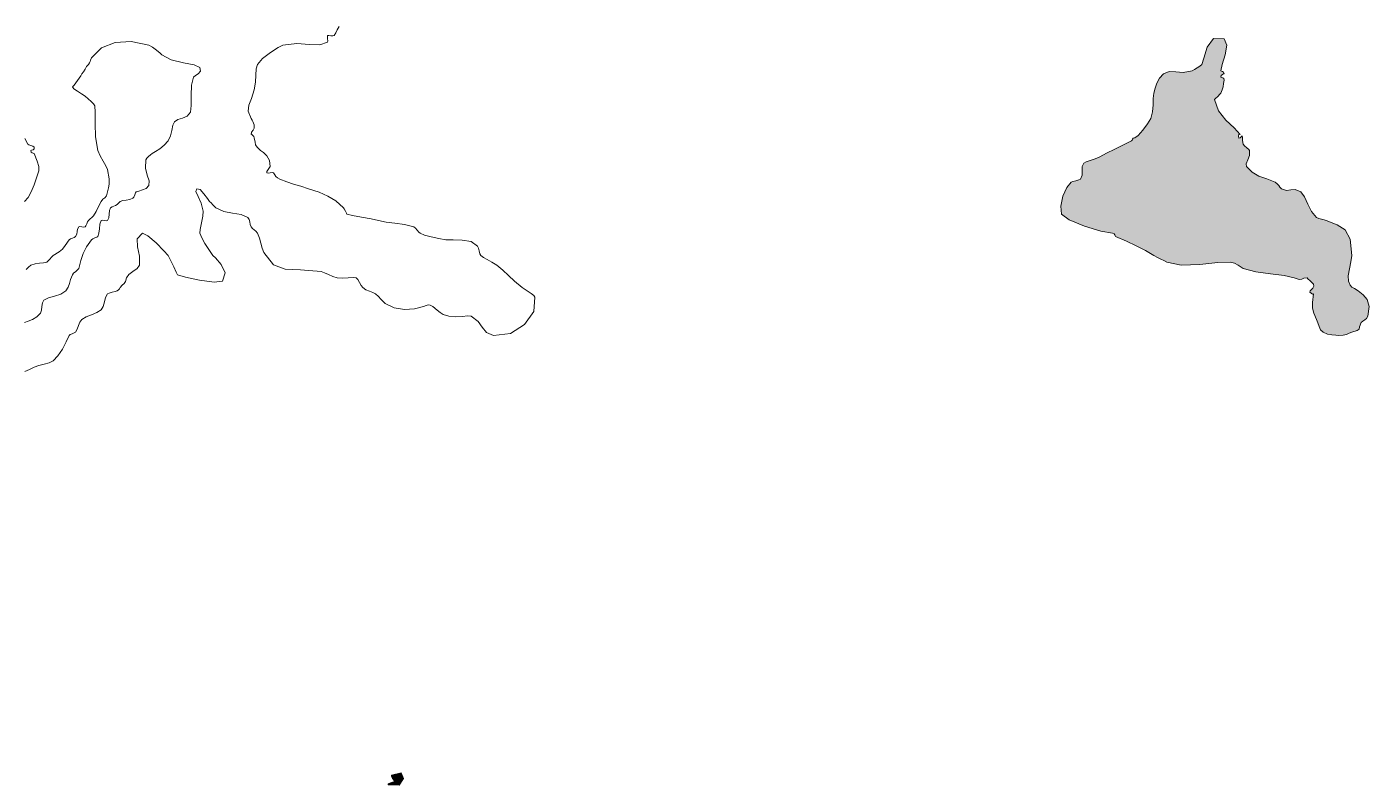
# Model space of a CAD drawing. Header units: inches. Extents: x 18 to 851, y -500 to 848.
# Drawn here: x 672.03 to 716.57, y 478.79 to 503.97 of the extents above; entities that cross this region are included whole.
import ezdxf

# ---------------------------------------------------------------- set-up
doc = ezdxf.new("R2010")
doc.units = ezdxf.units.IN
doc.header["$MEASUREMENT"] = 0
doc.layers.add('Layer 1', color=7, linetype='Continuous')

msp = doc.modelspace()

# ---------------------------------------------------------------- hatches: boundary and pattern name
at = {"layer": 'Layer 1', "true_color": 0xffffff}
for points in [[(712.289, 500.398), (712.251, 500.404), (712.234, 500.339), (712.244, 500.276), (712.289, 500.292), (712.358, 500.357), (712.374, 500.311), (712.374, 500.202), (712.395, 500.081), (712.438, 500.024), (712.509, 499.956), (712.576, 499.898), (712.606, 499.869), (712.596, 499.704), (712.543, 499.553), (712.496, 499.429), (712.501, 499.339), (712.689, 499.144), (712.916, 499.018), (713.174, 498.92), (713.453, 498.81), (713.525, 498.763), (713.572, 498.706), (713.613, 498.649), (713.665, 498.598), (713.826, 498.541), (713.97, 498.562), (714.12, 498.575), (714.301, 498.492), (714.431, 498.323), (714.54, 498.088), (714.662, 497.844), (714.83, 497.645), (714.899, 497.609), (714.987, 497.582), (715.076, 497.56), (715.147, 497.539), (715.509, 497.401), (715.777, 497.227), (715.943, 496.917), (715.995, 496.375), (715.969, 496.17), (715.917, 495.936), (715.878, 495.708), (715.889, 495.527), (715.944, 495.396), (716.002, 495.333), (716.083, 495.289), (716.207, 495.21), (716.376, 495.076), (716.51, 494.914), (716.572, 494.687), (716.524, 494.363), (716.481, 494.287), (716.424, 494.24), (716.363, 494.203), (716.312, 494.151), (716.252, 494.014), (716.236, 493.937), (716.179, 493.888), (715.995, 493.833), (715.906, 493.801), (715.815, 493.76), (715.708, 493.729), (715.571, 493.728), (715.465, 493.734), (715.332, 493.744), (715.187, 493.772), (715.042, 493.833), (714.963, 493.915), (714.911, 494.025), (714.872, 494.146), (714.83, 494.257), (714.738, 494.46), (714.692, 494.629), (714.689, 494.824), (714.725, 495.104), (714.697, 495.099), (714.646, 495.125), (714.608, 495.167), (714.618, 495.21), (714.653, 495.24), (714.702, 495.292), (714.735, 495.356), (714.725, 495.422), (714.687, 495.461), (714.612, 495.533), (714.542, 495.603), (714.513, 495.633), (714.403, 495.623), (714.334, 495.596), (714.248, 495.587), (714.089, 495.633), (713.757, 495.71), (713.3, 495.769), (712.813, 495.84), (712.395, 495.951), (712.322, 495.994), (712.221, 496.061), (712.101, 496.126), (711.972, 496.163), (711.553, 496.144), (710.951, 496.083), (710.33, 496.062), (709.854, 496.163), (709.76, 496.209), (709.655, 496.257), (709.544, 496.311), (709.43, 496.375), (709.148, 496.541), (708.843, 496.703), (708.514, 496.859), (708.159, 497.01), (708.14, 497.033), (708.131, 497.067), (708.111, 497.099), (708.054, 497.116), (707.672, 497.191), (707.125, 497.357), (706.619, 497.562), (706.359, 497.751), (706.335, 498.023), (706.412, 498.345), (706.543, 498.634), (706.678, 498.81), (706.739, 498.833), (706.841, 498.86), (706.939, 498.888), (706.995, 498.916), (707.043, 499.049), (707.045, 499.198), (707.049, 499.338), (707.101, 499.445), (707.182, 499.487), (707.316, 499.534), (707.476, 499.59), (707.63, 499.657), (707.861, 499.776), (708.132, 499.914), (708.416, 500.055), (708.689, 500.187), (708.711, 500.212), (708.718, 500.246), (708.736, 500.276), (708.795, 500.292), (708.902, 500.367), (709.061, 500.542), (709.219, 500.751), (709.324, 500.928), (709.387, 501.151), (709.402, 501.378), (709.404, 501.591), (709.43, 501.774), (709.475, 501.941), (709.527, 502.107), (709.61, 502.266), (709.748, 502.41), (709.94, 502.486), (710.152, 502.476), (710.401, 502.459), (710.701, 502.516), (710.781, 502.554), (710.866, 502.608), (710.948, 502.67), (711.019, 502.728), (711.086, 502.936), (711.198, 503.298), (711.405, 503.586), (711.76, 503.575), (711.854, 503.368), (711.795, 503.046), (711.691, 502.724), (711.653, 502.516), (711.672, 502.501), (711.707, 502.489), (711.742, 502.463), (711.76, 502.41), (711.74, 502.41), (711.7, 502.391), (711.663, 502.355), (711.653, 502.304), (711.675, 502.292), (711.716, 502.281), (711.752, 502.256), (711.76, 502.198), (711.74, 502.089), (711.722, 501.982), (711.695, 501.877), (711.653, 501.774), (711.617, 501.733), (711.545, 501.658), (711.475, 501.588), (711.441, 501.563), (711.575, 501.189), (711.82, 500.877), (712.088, 500.616)], [(684.125, 479.116), (684.443, 479.198), (684.528, 479.006), (684.385, 478.789), (684.019, 478.798), (684.018, 478.833), (684.097, 478.872), (684.189, 478.901), (684.23, 478.904), (684.214, 478.944), (684.165, 479.008), (684.123, 479.073)]]:
    msp.add_hatch(color=7, dxfattribs=at).paths.add_polyline_path(points)

# ---------------------------------------------------------------- linework, layer by layer
at = {"layer": 'Layer 1', "lineweight": 0}
for points in [[(682.394, 503.983), (682.321, 503.871), (682.277, 503.77), (682.219, 503.681), (682.176, 503.67), (682.113, 503.68), (682.05, 503.69), (682.007, 503.681), (681.998, 503.637), (682.008, 503.573), (682.018, 503.51), (682.007, 503.469), (681.754, 503.38), (681.402, 503.392), (680.982, 503.415), (680.524, 503.363), (680.367, 503.284), (680.109, 503.119), (679.848, 502.917), (679.678, 502.728), (679.633, 502.574), (679.62, 502.373), (679.609, 502.138), (679.571, 501.88), (679.479, 501.596), (679.394, 501.377), (679.37, 501.172), (679.466, 500.928), (679.498, 500.877), (679.527, 500.83), (679.552, 500.779), (679.571, 500.716), (679.57, 500.613), (679.532, 500.544), (679.486, 500.48), (679.466, 500.398), (679.48, 500.405), (679.516, 500.373), (679.553, 500.326), (679.571, 500.292), (679.601, 500.143), (679.618, 500.052), (679.665, 499.976), (679.783, 499.869), (679.878, 499.795), (679.992, 499.687), (680.081, 499.536), (680.102, 499.339), (680.078, 499.299), (680.033, 499.237), (679.995, 499.173), (679.995, 499.127), (680.038, 499.118), (680.103, 499.128), (680.166, 499.138), (680.207, 499.127), (680.256, 499.06), (680.294, 499.005), (680.341, 498.959), (680.419, 498.916), (680.65, 498.825), (680.878, 498.749), (681.114, 498.677), (681.372, 498.598), (681.728, 498.479), (682.019, 498.355), (682.277, 498.194), (682.536, 497.963), (682.556, 497.929), (682.596, 497.854), (682.633, 497.781), (682.643, 497.751), (682.828, 497.705), (683.132, 497.655), (683.455, 497.601), (683.701, 497.539), (683.946, 497.484), (684.243, 497.453), (684.561, 497.412), (684.865, 497.328), (684.921, 497.287), (684.977, 497.223), (685.029, 497.159), (685.077, 497.116), (685.223, 497.059), (685.448, 496.996), (685.699, 496.939), (685.925, 496.904), (686.171, 496.899), (686.476, 496.894), (686.77, 496.841), (686.983, 496.692), (687.01, 496.626), (687.031, 496.532), (687.056, 496.439), (687.089, 496.375), (687.178, 496.312), (687.305, 496.244), (687.456, 496.163), (687.619, 496.057), (687.823, 495.888), (688.007, 495.715), (688.207, 495.527), (688.466, 495.316), (688.631, 495.201), (688.761, 495.119), (688.849, 495.056), (688.889, 494.998), (688.846, 494.515), (688.545, 494.083), (688.071, 493.792), (687.513, 493.728), (687.275, 493.825), (687.137, 493.996), (687.001, 494.192), (686.771, 494.363), (686.652, 494.376), (686.478, 494.359), (686.265, 494.344), (686.03, 494.363), (685.847, 494.416), (685.741, 494.483), (685.648, 494.569), (685.501, 494.681), (685.409, 494.731), (685.346, 494.742), (685.28, 494.722), (685.184, 494.681), (684.895, 494.605), (684.555, 494.588), (684.211, 494.644), (683.913, 494.786), (683.848, 494.847), (683.778, 494.925), (683.697, 495.014), (683.596, 495.104), (683.505, 495.152), (683.395, 495.191), (683.278, 495.24), (683.172, 495.316), (683.125, 495.383), (683.066, 495.484), (683.008, 495.581), (682.96, 495.633), (682.851, 495.648), (682.693, 495.638), (682.51, 495.625), (682.324, 495.633), (682.175, 495.677), (682.032, 495.744), (681.903, 495.809), (681.795, 495.845), (681.104, 495.898), (680.597, 495.927), (680.211, 496.074), (679.89, 496.48), (679.832, 496.625), (679.788, 496.787), (679.742, 496.954), (679.678, 497.116), (679.629, 497.184), (679.571, 497.232), (679.514, 497.275), (679.466, 497.328), (679.434, 497.409), (679.421, 497.497), (679.403, 497.579), (679.359, 497.645), (679.134, 497.745), (678.851, 497.788), (678.558, 497.839), (678.301, 497.963), (678.25, 498.01), (678.195, 498.065), (678.142, 498.123), (678.09, 498.175), (678.016, 498.274), (677.903, 498.432), (677.779, 498.567), (677.666, 498.598), (677.633, 498.504), (677.708, 498.339), (677.814, 498.118), (677.878, 497.857), (677.861, 497.691), (677.819, 497.464), (677.779, 497.248), (677.771, 497.116), (677.834, 496.962), (677.937, 496.782), (678.063, 496.583), (678.195, 496.375), (678.285, 496.3), (678.473, 496.085), (678.602, 495.803), (678.513, 495.527), (678.238, 495.494), (677.76, 495.558), (677.287, 495.66), (677.03, 495.739), (676.977, 495.828), (676.899, 496.004), (676.809, 496.207), (676.713, 496.375), (676.57, 496.537), (676.313, 496.799), (676.045, 497.034), (675.866, 497.116), (675.69, 496.937), (675.699, 496.667), (675.766, 496.357), (675.76, 496.057), (675.682, 495.953), (675.548, 495.853), (675.415, 495.749), (675.336, 495.633), (675.296, 495.519), (675.25, 495.45), (675.193, 495.393), (675.125, 495.316), (675.095, 495.274), (675.082, 495.254), (675.064, 495.239), (675.019, 495.21), (674.956, 495.188), (674.858, 495.163), (674.761, 495.134), (674.701, 495.104), (674.637, 494.984), (674.599, 494.836), (674.56, 494.689), (674.489, 494.575), (674.351, 494.486), (674.174, 494.414), (673.995, 494.343), (673.854, 494.257), (673.789, 494.168), (673.74, 494.055), (673.695, 493.937), (673.643, 493.833), (673.601, 493.806), (673.532, 493.779), (673.466, 493.753), (673.431, 493.728), (673.33, 493.513), (673.204, 493.271), (673.059, 493.046), (672.901, 492.88), (672.77, 492.815), (672.598, 492.767), (672.419, 492.722), (672.266, 492.669), (672.111, 492.598), (671.962, 492.524)], [(671.948, 494.151), (672.064, 494.195), (672.21, 494.252), (672.357, 494.338), (672.478, 494.469), (672.508, 494.565), (672.522, 494.69), (672.541, 494.81), (672.584, 494.892), (672.74, 494.969), (672.946, 495.024), (673.156, 495.093), (673.324, 495.21), (673.396, 495.323), (673.439, 495.446), (673.478, 495.583), (673.536, 495.739), (673.577, 495.789), (673.646, 495.85), (673.713, 495.909), (673.748, 495.951), (673.821, 496.208), (673.895, 496.441), (674, 496.667), (674.172, 496.904), (674.215, 496.932), (674.283, 496.961), (674.348, 496.988), (674.384, 497.01), (674.418, 497.12), (674.435, 497.267), (674.451, 497.418), (674.489, 497.539), (674.526, 497.549), (674.592, 497.541), (674.659, 497.532), (674.701, 497.539), (674.742, 497.63), (674.754, 497.751), (674.766, 497.872), (674.807, 497.963), (674.854, 497.994), (674.913, 498.017), (674.972, 498.039), (675.019, 498.069), (675.039, 498.088), (675.076, 498.125), (675.112, 498.161), (675.125, 498.175), (675.216, 498.206), (675.327, 498.221), (675.442, 498.239), (675.548, 498.28), (675.577, 498.322), (675.604, 498.39), (675.629, 498.456), (675.654, 498.492), (675.746, 498.521), (675.866, 498.555), (675.986, 498.61), (676.078, 498.704), (676.09, 498.858), (676.023, 499.052), (675.958, 499.284), (675.972, 499.551), (676.005, 499.607), (676.062, 499.666), (676.129, 499.72), (676.184, 499.763), (676.291, 499.833), (676.434, 499.924), (676.583, 500.04), (676.713, 500.187), (676.788, 500.353), (676.832, 500.536), (676.869, 500.703), (676.925, 500.822), (677.041, 500.893), (677.192, 500.939), (677.342, 501.006), (677.454, 501.139), (677.482, 501.356), (677.482, 501.688), (677.493, 502.036), (677.56, 502.304), (677.621, 502.354), (677.715, 502.417), (677.785, 502.504), (677.771, 502.622), (677.582, 502.708), (677.221, 502.778), (676.816, 502.876), (676.501, 503.045), (676.445, 503.097), (676.332, 503.195), (676.198, 503.297), (676.078, 503.363), (675.49, 503.484), (674.956, 503.456), (674.507, 503.275), (674.172, 502.939), (674.136, 502.87), (674.122, 502.823), (674.107, 502.781), (674.066, 502.728), (674.009, 502.652), (673.96, 502.568), (673.911, 502.484), (673.854, 502.41), (673.812, 502.345), (673.704, 502.186), (673.591, 502.033), (673.536, 501.986), (673.587, 501.913), (673.703, 501.834), (673.841, 501.752), (673.96, 501.668), (674.062, 501.578), (674.16, 501.49), (674.235, 501.411), (674.277, 501.351), (674.297, 501.138), (674.291, 500.767), (674.306, 500.318), (674.384, 499.869), (674.46, 499.684), (674.56, 499.509), (674.65, 499.355), (674.701, 499.233), (674.752, 498.921), (674.755, 498.744), (674.73, 498.627), (674.701, 498.492), (674.664, 498.361), (674.609, 498.295), (674.549, 498.248), (674.489, 498.175), (674.396, 497.985), (674.328, 497.838), (674.234, 497.701), (674.066, 497.539), (674.041, 497.497), (674.013, 497.429), (673.984, 497.363), (673.96, 497.328), (673.912, 497.324), (673.85, 497.333), (673.789, 497.338), (673.748, 497.328), (673.707, 497.256), (673.692, 497.175), (673.679, 497.09), (673.643, 497.01), (673.598, 496.979), (673.535, 496.956), (673.473, 496.934), (673.431, 496.904), (673.298, 496.707), (673.209, 496.589), (673.1, 496.496), (672.901, 496.375), (672.842, 496.326), (672.786, 496.262), (672.734, 496.201), (672.689, 496.163), (672.574, 496.132), (672.441, 496.122), (672.3, 496.106), (672.16, 496.057), (672.075, 495.993), (672.006, 495.915)], [(712.289, 500.398), (712.251, 500.404), (712.234, 500.339), (712.244, 500.276), (712.289, 500.292), (712.358, 500.357), (712.374, 500.311), (712.374, 500.202), (712.395, 500.081), (712.438, 500.024), (712.509, 499.956), (712.576, 499.898), (712.606, 499.869), (712.596, 499.704), (712.543, 499.553), (712.496, 499.429), (712.501, 499.339), (712.689, 499.144), (712.916, 499.018), (713.174, 498.92), (713.453, 498.81), (713.525, 498.763), (713.572, 498.706), (713.613, 498.649), (713.665, 498.598), (713.826, 498.541), (713.97, 498.562), (714.12, 498.575), (714.301, 498.492), (714.431, 498.323), (714.54, 498.088), (714.662, 497.844), (714.83, 497.645), (714.899, 497.609), (714.987, 497.582), (715.076, 497.56), (715.147, 497.539), (715.509, 497.401), (715.777, 497.227), (715.943, 496.917), (715.995, 496.375), (715.969, 496.17), (715.917, 495.936), (715.878, 495.708), (715.889, 495.527), (715.944, 495.396), (716.002, 495.333), (716.083, 495.289), (716.207, 495.21), (716.376, 495.076), (716.51, 494.914), (716.572, 494.687), (716.524, 494.363), (716.481, 494.287), (716.424, 494.24), (716.363, 494.203), (716.312, 494.151), (716.252, 494.014), (716.236, 493.937), (716.179, 493.888), (715.995, 493.833), (715.906, 493.801), (715.815, 493.76), (715.708, 493.729), (715.571, 493.728), (715.465, 493.734), (715.332, 493.744), (715.187, 493.772), (715.042, 493.833), (714.963, 493.915), (714.911, 494.025), (714.872, 494.146), (714.83, 494.257), (714.738, 494.46), (714.692, 494.629), (714.689, 494.824), (714.725, 495.104), (714.697, 495.099), (714.646, 495.125), (714.608, 495.167), (714.618, 495.21), (714.653, 495.24), (714.702, 495.292), (714.735, 495.356), (714.725, 495.422), (714.687, 495.461), (714.612, 495.533), (714.542, 495.603), (714.513, 495.633), (714.403, 495.623), (714.334, 495.596), (714.248, 495.587), (714.089, 495.633), (713.757, 495.71), (713.3, 495.769), (712.813, 495.84), (712.395, 495.951), (712.322, 495.994), (712.221, 496.061), (712.101, 496.126), (711.972, 496.163), (711.553, 496.144), (710.951, 496.083), (710.33, 496.062), (709.854, 496.163), (709.76, 496.209), (709.655, 496.257), (709.544, 496.311), (709.43, 496.375), (709.148, 496.541), (708.843, 496.703), (708.514, 496.859), (708.159, 497.01), (708.14, 497.033), (708.131, 497.067), (708.111, 497.099), (708.054, 497.116), (707.672, 497.191), (707.125, 497.357), (706.619, 497.562), (706.359, 497.751), (706.335, 498.023), (706.412, 498.345), (706.543, 498.634), (706.678, 498.81), (706.739, 498.833), (706.841, 498.86), (706.939, 498.888), (706.995, 498.916), (707.043, 499.049), (707.045, 499.198), (707.049, 499.338), (707.101, 499.445), (707.182, 499.487), (707.316, 499.534), (707.476, 499.59), (707.63, 499.657), (707.861, 499.776), (708.132, 499.914), (708.416, 500.055), (708.689, 500.187), (708.711, 500.212), (708.718, 500.246), (708.736, 500.276), (708.795, 500.292), (708.902, 500.367), (709.061, 500.542), (709.219, 500.751), (709.324, 500.928), (709.387, 501.151), (709.402, 501.378), (709.404, 501.591), (709.43, 501.774), (709.475, 501.941), (709.527, 502.107), (709.61, 502.266), (709.748, 502.41), (709.94, 502.486), (710.152, 502.476), (710.401, 502.459), (710.701, 502.516), (710.781, 502.554), (710.866, 502.608), (710.948, 502.67), (711.019, 502.728), (711.086, 502.936), (711.198, 503.298), (711.405, 503.586), (711.76, 503.575), (711.854, 503.368), (711.795, 503.046), (711.691, 502.724), (711.653, 502.516), (711.672, 502.501), (711.707, 502.489), (711.742, 502.463), (711.76, 502.41), (711.74, 502.41), (711.7, 502.391), (711.663, 502.355), (711.653, 502.304), (711.675, 502.292), (711.716, 502.281), (711.752, 502.256), (711.76, 502.198), (711.74, 502.089), (711.722, 501.982), (711.695, 501.877), (711.653, 501.774), (711.617, 501.733), (711.545, 501.658), (711.475, 501.588), (711.441, 501.563), (711.575, 501.189), (711.82, 500.877), (712.088, 500.616), (712.289, 500.398), (712.289, 500.398)], [(671.948, 498.175), (672.069, 498.302), (672.17, 498.49), (672.266, 498.731), (672.372, 499.021), (672.421, 499.192), (672.42, 499.34), (672.368, 499.514), (672.266, 499.763), (672.238, 499.78), (672.197, 499.788), (672.164, 499.809), (672.16, 499.869), (672.185, 499.878), (672.231, 499.891), (672.27, 499.919), (672.266, 499.975), (672.226, 500.007), (672.159, 500.031), (672.094, 500.053), (672.054, 500.081), (671.955, 500.261)], [(684.125, 479.116), (684.443, 479.198), (684.528, 479.006), (684.385, 478.789), (684.019, 478.798), (684.018, 478.833), (684.097, 478.872), (684.189, 478.901), (684.23, 478.904), (684.214, 478.944), (684.165, 479.008), (684.123, 479.073), (684.125, 479.116), (684.125, 479.116)]]:
    msp.add_lwpolyline(points, dxfattribs=at)

doc.saveas('drawing.dxf')
